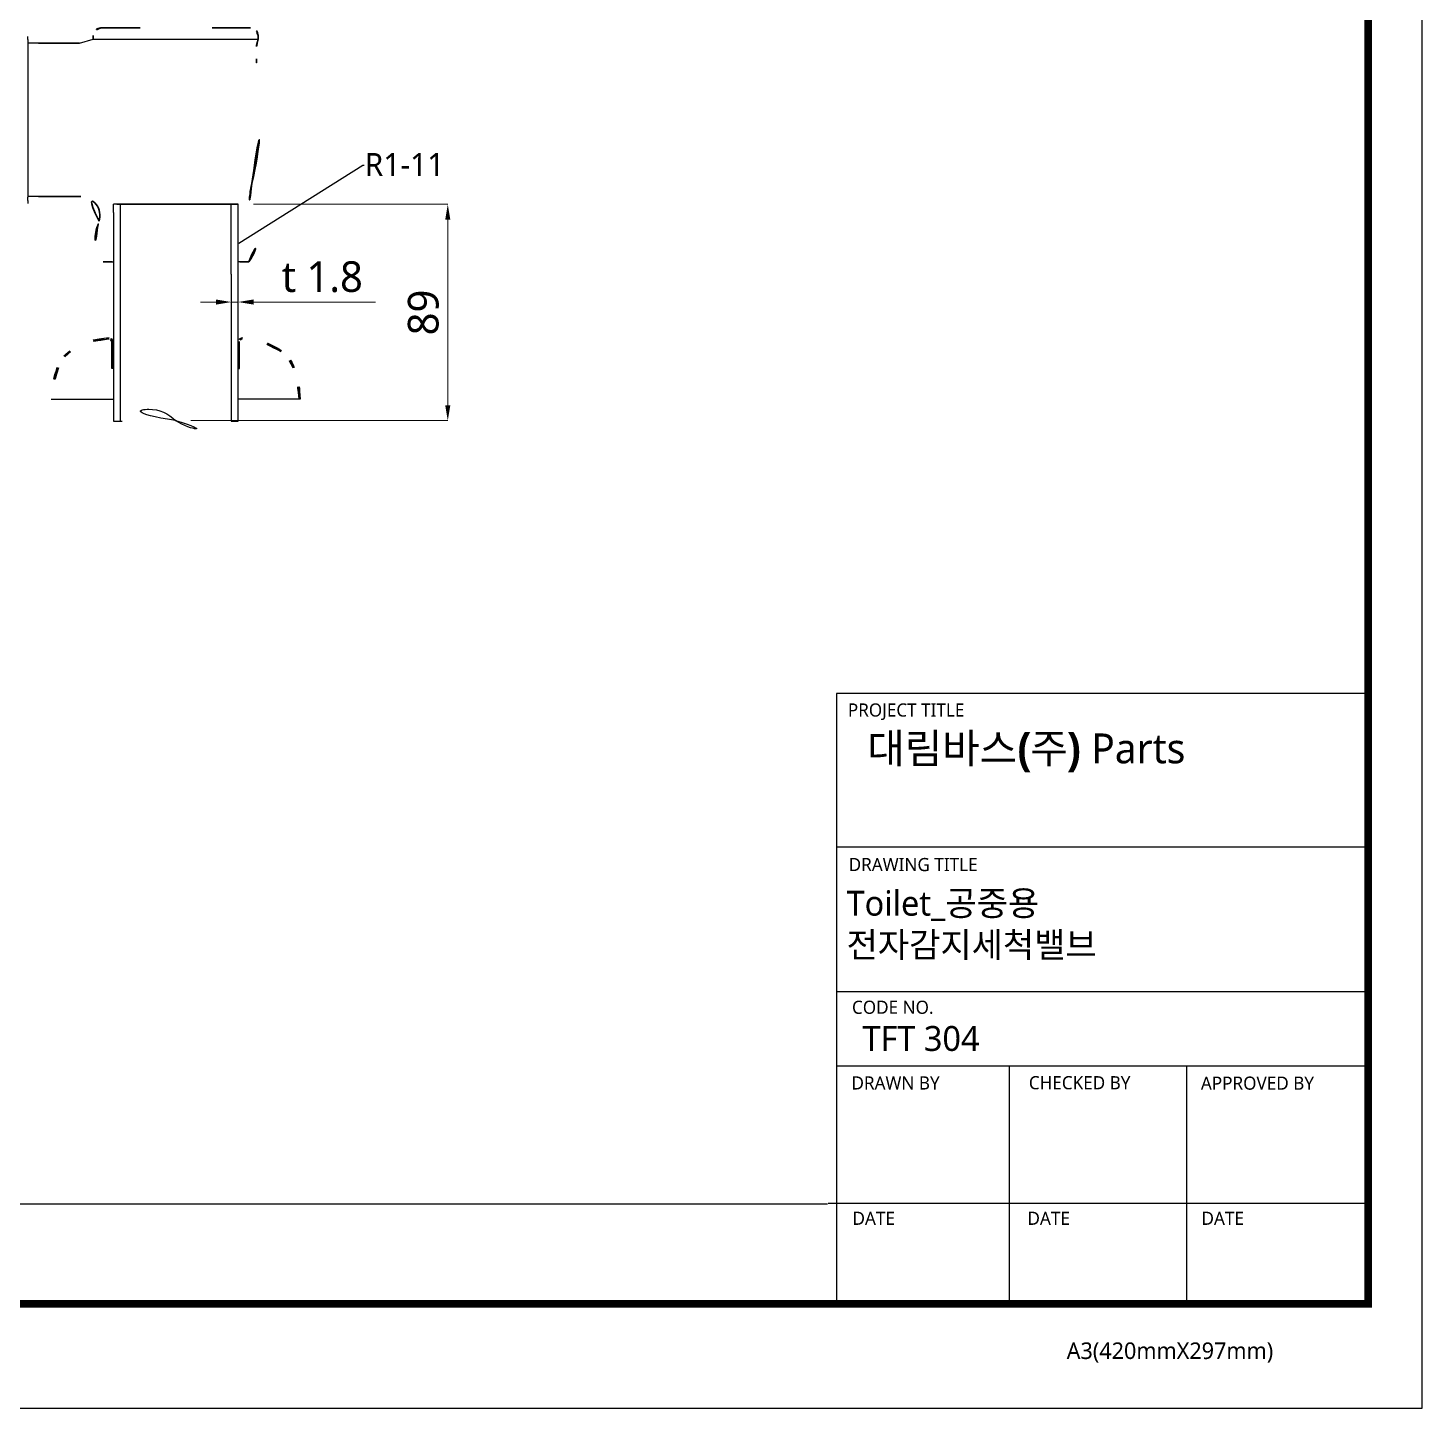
# Model space of a CAD drawing. Extents: x 16296660632 to 16296679194, y -37409619871 to -37409617011.
# Drawn here: x 16296678830.7 to 16296679194.4, y -37409617646.8 to -37409617286.8 of the extents above; entities that cross this region are included whole.
import ezdxf
from ezdxf import colors
from ezdxf.entities.mleader import LeaderData, LeaderLine
from ezdxf.math import Vec2, Vec3

# ---------------------------------------------------------------- set-up
doc = ezdxf.new("R2010")
doc.units = 0
doc.header["$LTSCALE"] = 10
doc.header["$MEASUREMENT"] = 0
doc.header["$PDMODE"] = 3
doc.header["$PDSIZE"] = -10
doc.layers.get('0').update_dxf_attribs({"linetype": 'CONTINUOUS'})
doc.layers.get('DEFPOINTS').update_dxf_attribs({"linetype": 'CONTINUOUS'})
doc.layers.add('D', color=2, linetype='CONTINUOUS')
doc.layers.add('DWG', color=7, linetype='CONTINUOUS')
doc.styles.add('Daelim Dimension', font='')
doc.styles.get('Daelim Dimension').set_extended_font_data('NanumGothic')
doc.dimstyles.new('DEFAULT', dxfattribs={"dimscale": 2, "dimtxt": 2, "dimasz": 2, "dimexe": 0, "dimexo": 2, "dimgap": 1, "dimtad": 1, "dimdec": 1, "dimzin": 9, "dimdsep": 46, "dimtxsty": 'Daelim Dimension', "dimcen": 0.5, "dimclrd": 252, "dimclre": 252, "dimclrt": 3, "dimadec": 1, "dimazin": 0, "dimtfac": 1, "dimtdec": 1, "dimtix": 1, "dimtmove": 0, "dimatfit": 3, "dimfxl": 1, "dimtolj": 1, "dimtzin": 1, "dimlwd": 9, "dimlwe": 9, "dimarcsym": 0})

# ---------------------------------------------------------------- blocks, each defined once
blk = doc.blocks.new('*D10')
at = {"color": 5, "lineweight": 9, "ltscale": 0.5, "transparency": 16777216}
for p, q in [((16296678889.54115, -37409617332.79371), (16296678940.21111, -37409617332.79371)), ((16296678940.21111, -37409617385.21896), (16296678940.21111, -37409617336.79371)), ((16296678873.21573, -37409617389.21896), (16296678940.21111, -37409617389.21896))]:
    blk.add_line(p, q, dxfattribs=at)
at = {"color": 5, "ltscale": 0.5, "transparency": 16777216}
for points in [[(16296678939.54445, -37409617336.79371), (16296678940.87778, -37409617336.79371), (16296678940.21111, -37409617332.79371)], [(16296678939.54445, -37409617385.21896), (16296678940.87778, -37409617385.21896), (16296678940.21111, -37409617389.21896)]]:
    blk.add_solid(points, dxfattribs=at)
at = {"layer": 'DEFPOINTS', "color": 0, "ltscale": 0.5, "transparency": 16777216}
for p in [(16296678885.54115, -37409617332.79371), (16296678940.21111, -37409617332.79371), (16296678869.21573, -37409617389.21896)]:
    blk.add_point(p, dxfattribs=at)
at = {"color": 7, "ltscale": 0.5, "transparency": 16777216, "insert": (16296678933.85633, -37409617361.00633), "char_height": 8, "attachment_point": 5, "rotation": 90, "style": 'Daelim Dimension'}
blk.add_mtext('\\A1;89', dxfattribs=at)
blk = doc.blocks.new('*D11')
at = {"color": 5, "lineweight": 9, "ltscale": 0.5, "transparency": 16777216}
for p, q in [((16296678879.74115, -37409617358.285019), (16296678875.74115, -37409617358.285019)), ((16296678883.74115, -37409617360.805412), (16296678883.74115, -37409617358.285019)), ((16296678883.74115, -37409617358.285019), (16296678885.541149, -37409617358.285019)), ((16296678885.541149, -37409617360.805412), (16296678885.541149, -37409617358.285019)), ((16296678889.541149, -37409617358.285019), (16296678921.36046, -37409617358.285019))]:
    blk.add_line(p, q, dxfattribs=at)
at = {"color": 5, "ltscale": 0.5, "transparency": 16777216}
for points in [[(16296678879.74115, -37409617357.618347), (16296678879.74115, -37409617358.951683), (16296678883.74115, -37409617358.285019)], [(16296678889.541149, -37409617357.618347), (16296678889.541149, -37409617358.951683), (16296678885.541149, -37409617358.285019)]]:
    blk.add_solid(points, dxfattribs=at)
at = {"layer": 'DEFPOINTS', "color": 0, "ltscale": 0.5, "transparency": 16777216}
for p in [(16296678883.74115, -37409617356.805412), (16296678885.541149, -37409617356.805412), (16296678885.541149, -37409617358.285019)]:
    blk.add_point(p, dxfattribs=at)
at = {"color": 7, "ltscale": 0.5, "transparency": 16777216, "insert": (16296678907.474911, -37409617351.72422), "char_height": 8, "attachment_point": 5, "style": 'Daelim Dimension'}
blk.add_mtext('\\A1;t 1.8', dxfattribs=at)

msp = doc.modelspace()

# ---------------------------------------------------------------- linework, layer by layer
at = {"color": 0, "lineweight": -2}
for p, q in [((16296678844.168039, -37409617290.793709), (16296678847.738331, -37409617289.708702)), ((16296678847.738331, -37409617289.708702), (16296678890.738331, -37409617289.708702)), ((16296678830.664101, -37409617290.69371), (16296678830.664101, -37409617330.893707)), ((16296678833.396151, -37409617290.793709), (16296678830.664101, -37409617290.793709)), ((16296678833.396151, -37409617330.793709), (16296678830.664101, -37409617330.793709)), ((16296678853.89599, -37409617332.793709), (16296678853.041149, -37409617332.793709)), ((16296678854.84115, -37409617333.793709), (16296678854.84115, -37409617332.793709)), ((16296678885.541149, -37409617334.94371), (16296678885.541149, -37409617332.793709)), ((16296678852.64115, -37409617347.793709), (16296678853.041149, -37409617347.793709)), ((16296678885.941151, -37409617347.793709), (16296678885.541149, -37409617347.793709))]:
    msp.add_line(p, q, dxfattribs=at)
at = {"lineweight": 30}
for p, q in [((16296678847.738331, -37409617288.768494), (16296678847.738331, -37409617289.708702)), ((16296678859.944941, -37409617286.768494), (16296678849.738331, -37409617286.768494)), ((16296678878.729549, -37409617286.768494), (16296678888.738331, -37409617286.768494)), ((16296678890.738331, -37409617289.708702), (16296678890.738331, -37409617288.768494))]:
    msp.add_line(p, q, dxfattribs=at)
for p, q in [((16296678854.84115, -37409617389.378288), (16296678854.84115, -37409617333.793709)), ((16296678883.74115, -37409617350.999771), (16296678883.74115, -37409617332.793709)), ((16296678883.74115, -37409617350.999771), (16296678883.74115, -37409617389.378288)), ((16296678836.7272, -37409617383.596268), (16296678853.041149, -37409617383.596268)), ((16296678901.7272, -37409617383.596268), (16296678885.541149, -37409617383.596268)), ((16296678853.041149, -37409617389.378288), (16296678855.291149, -37409617389.378288)), ((16296678853.041149, -37409617389.378288), (16296678854.84115, -37409617389.378288)), ((16296678883.74115, -37409617389.378288), (16296678885.541149, -37409617389.378288))]:
    msp.add_line(p, q)
at = {"color": 5, "ltscale": 40}
for p, q in [((16296679180.380659, -37409617460.379204), (16296679041.65653, -37409617460.379204)), ((16296679180.380659, -37409617500.47654), (16296679041.65653, -37409617500.47654)), ((16296679180.380659, -37409617500.47654), (16296679041.65653, -37409617500.47654)), ((16296679180.380659, -37409617538.196129), (16296679041.65653, -37409617538.196129)), ((16296679180.380659, -37409617538.196129), (16296679041.65653, -37409617538.196129)), ((16296679180.380659, -37409617557.650337), (16296679041.65653, -37409617557.650337)), ((16296679180.380659, -37409617557.650337), (16296679041.65653, -37409617557.650337)), ((16296679086.71533, -37409617557.650337), (16296679086.71533, -37409617619.579643)), ((16296679132.958731, -37409617557.650337), (16296679132.958731, -37409617619.579643)), ((16296679180.380659, -37409617593.424522), (16296679039.4638, -37409617593.424522)), ((16296679180.380659, -37409617593.424522), (16296679042.737329, -37409617593.424522)), ((16296679180.380659, -37409617619.579643), (16296679061.493719, -37409617619.579643))]:
    msp.add_line(p, q, dxfattribs=at)
at = {"color": 5, "ltscale": 0.5}
msp.add_line((16296679041.65653, -37409617460.379204), (16296679041.65653, -37409617620.41877), dxfattribs=at)
at = {"color": 5}
msp.add_line((16296678340.380501, -37409617593.523743), (16296679039.296881, -37409617593.523743), dxfattribs=at)
at = {"ltscale": 0.5}
msp.add_lwpolyline([(16296678326.422911, -37409617646.81292), (16296679194.422911, -37409617646.81292), (16296679194.422911, -37409617010.81292), (16296678326.422911, -37409617010.81292)], close=True, dxfattribs=at)
at = {"color": 5, "linetype": 'ByBlock', "lineweight": 200, "const_width": 2}
msp.add_lwpolyline([(16296678340.380501, -37409617619.579964), (16296679180.380501, -37409617619.579964), (16296679180.380501, -37409617025.579964), (16296678340.380501, -37409617025.579964)], close=True, dxfattribs=at)
at = {"lineweight": 30}
for centre, start, end in [((16296678849.738331, -37409617288.768494), 90, 180), ((16296678888.738331, -37409617288.768494), 0, 90)]:
    msp.add_arc(centre, 2, start, end, dxfattribs=at)
at = {"color": 0, "lineweight": -2}
msp.add_arc((16296678902.45413, -37409617293.311707), 12.257317, 162.90569134, 187.11291183, dxfattribs=at)
at = {"layer": 'D', "color": 0}
msp.add_line((16296678853.041149, -37409617334.94371), (16296678853.041149, -37409617332.793709), dxfattribs=at)
at = {"layer": 'DWG', "color": 0}
for p, q in [((16296678830.664101, -37409617289.793709), (16296678830.664101, -37409617288.982292)), ((16296678830.664101, -37409617289.793709), (16296678830.664101, -37409617290.69371)), ((16296678830.664101, -37409617331.793709), (16296678830.664101, -37409617330.893707)), ((16296678830.664101, -37409617331.793709), (16296678830.664101, -37409617332.605133)), ((16296678853.041149, -37409617334.94371), (16296678853.041149, -37409617389.378288)), ((16296678885.541149, -37409617389.378288), (16296678885.541149, -37409617334.94371))]:
    msp.add_line(p, q, dxfattribs=at)
at = {"layer": 'DWG', "color": 0, "lineweight": 30}
for p, q in [((16296678838.29953, -37409617290.793709), (16296678833.396151, -37409617290.793709)), ((16296678844.168039, -37409617290.793709), (16296678838.29953, -37409617290.793709)), ((16296678844.456619, -37409617330.793709), (16296678833.396151, -37409617330.793709)), ((16296678885.541149, -37409617332.793716), (16296678853.89599, -37409617332.793709)), ((16296678852.64115, -37409617347.793709), (16296678850.291149, -37409617347.793709)), ((16296678888.291149, -37409617347.793709), (16296678885.941151, -37409617347.793709))]:
    msp.add_line(p, q, dxfattribs=at)
at = {"layer": 'DWG'}
for p, q in [((16296678852.5772, -37409617375.596268), (16296678852.5772, -37409617368.615288)), ((16296678852.877199, -37409617375.596268), (16296678852.877199, -37409617368.615288)), ((16296678885.5772, -37409617375.596268), (16296678885.5772, -37409617368.615288)), ((16296678885.877199, -37409617375.596268), (16296678885.877199, -37409617368.615288)), ((16296678852.877199, -37409617375.596268), (16296678852.5772, -37409617375.596268)), ((16296678885.5772, -37409617375.596268), (16296678885.877199, -37409617375.596268))]:
    msp.add_line(p, q, dxfattribs=at)
at = {"layer": 'DWG', "color": 0, "lineweight": 30}
for centre, radius, start, end in [((16296678909.291149, -37409617294.829483), 19, 180, 188.19220037), ((16296678812.291149, -37409617308.793709), 79, 346.41328646, 8.19220037), ((16296678907.54863, -37409617331.81572), 19, 166.41328646, 200.07202922), ((16296678844.456619, -37409617335.793709), 5, 343.4924564, 90), ((16296678831.03367, -37409617331.81572), 19, 339.92797078, 343.4924564), ((16296678858.272249, -37409617341.768593), 10, 159.92797078, 217.04982173), ((16296678880.310049, -37409617341.768593), 10, 322.95017827, 20.07202922)]:
    msp.add_arc(centre, radius, start, end, dxfattribs=at)
at = {"layer": 'DWG'}
for centre, radius, start, end in [((16296678852.7272, -37409617387.596268), 20, 92.5640847, 123.79215031), ((16296678852.7272, -37409617387.596268), 19.7, 92.5640847, 123.79215031), ((16296678851.877199, -37409617368.615288), 1, 0, 92.5640847), ((16296678851.877199, -37409617368.615288), 0.7, 0, 92.5640847), ((16296678886.5772, -37409617368.615288), 1, 87.4359153, 180), ((16296678886.5772, -37409617368.615288), 0.7, 87.4359153, 180), ((16296678885.7272, -37409617387.596268), 19.7, 56.20784969, 87.4359153), ((16296678885.7272, -37409617387.596268), 20, 56.20784969, 87.4359153), ((16296678847.649031, -37409617378.940742), 10, 127.19643615, 158.80740327), ((16296678847.649031, -37409617378.940742), 9.7, 127.19643615, 158.80740327), ((16296678890.805361, -37409617378.940742), 9.7, 21.19259673, 52.80356385), ((16296678890.805361, -37409617378.940742), 10, 21.19259673, 52.80356385), ((16296678866.689671, -37409617385.096268), 30, 160.99299747, 177.13384013), ((16296678866.689671, -37409617385.096268), 29.7, 160.99299747, 177.13384013), ((16296678871.764721, -37409617385.096268), 29.7, 2.86615987, 19.00700253), ((16296678871.764721, -37409617385.096268), 30, 2.86615987, 19.00700253)]:
    msp.add_arc(centre, radius, start, end, dxfattribs=at)
at = {"layer": 'DWG', "color": 0}
for centre, radius, start, end in [((16296678862.23431, -37409617395.874588), 9.645598, 43.63141339, 136.36858661), ((16296678876.23431, -37409617378.763763), 12.592526, 236.12652807, 303.87347193)]:
    msp.add_arc(centre, radius, start, end, dxfattribs=at)

# ---------------------------------------------------------------- texts
at = {"color": 5, "ltscale": 40, "style": 'Daelim Dimension'}
for s, height, p in [('PROJECT TITLE', 3.42534836, (16296679044.593281, -37409617466.417183)), ('DRAWING TITLE', 3.42534836, (16296679044.812889, -37409617506.731697)), ('CODE NO.', 3.4253484, (16296679045.671881, -37409617543.961014)), ('DRAWN BY', 3.4253484, (16296679045.53755, -37409617563.705528)), ('CHECKED BY', 3.4253484, (16296679091.81778, -37409617563.644783)), ('APPROVED BY', 3.42534836, (16296679136.702299, -37409617563.755417)), ('DATE', 3.4253484, (16296679045.80509, -37409617599.009529)), ('DATE', 3.4253484, (16296679091.453541, -37409617599.009529)), ('DATE', 3.4253484, (16296679136.85981, -37409617599.009529)), ('A3(420mmX297mm)', 4.32316177, (16296679101.69392, -37409617634.000908))]:
    msp.add_text(s, height=height, dxfattribs=at).set_placement(p)
at = {"attachment_point": 1, "style": 'Daelim Dimension'}
for s, insert, char_height, width in [('{\\fPretendard Variable SemiBold|b0|i0|c129|p2;\\C7;대림바스(주)\\fNanumGothic|b0|i0|c129|p50; }Parts', (16296679049.678141, -37409617470.820808), 7.78763009, 125.16483731), (' Toilet_공중용\\P 전자감지세척밸브', (16296679042.059191, -37409617511.85289), 6.501222, 141.81313311), ('TFT 304', (16296679048.414761, -37409617547.1418), 6.501222, 109.40891845)]:
    msp.add_mtext(s, dxfattribs=dict(at, insert=insert, char_height=char_height, width=width))

# ---------------------------------------------------------------- dimensions: what is measured, and where the dimension line sits
at = {"color": 5, "ltscale": 0.5}
dim = msp.add_linear_dim(base=(16296678940.211109, -37409617332.793709), p1=(16296678869.215731, -37409617389.218964), p2=(16296678885.541149, -37409617332.793709), angle=90, text='89', dimstyle='DEFAULT', override={"dimtxt": 4, "dimclrd": 5, "dimclre": 5, "dimclrt": 7}, dxfattribs=at)
dim.commit()
dim.dimension.update_dxf_attribs({"geometry": '*D10', "text_midpoint": (16296678940.211121, -37409617361.006332), "dimtype": 160})
dim = msp.add_linear_dim(base=(16296678885.541149, -37409617358.285019), p1=(16296678883.74115, -37409617356.805412), p2=(16296678885.541149, -37409617356.805412), text='t <>', dimstyle='DEFAULT', override={"dimtxt": 4, "dimclrd": 5, "dimclre": 5, "dimclrt": 7}, dxfattribs=at)
dim.commit()
dim.dimension.update_dxf_attribs({"geometry": '*D11', "text_midpoint": (16296678907.474911, -37409617358.285019), "dimtype": 160})

# ---------------------------------------------------------------- leaders
ml = msp.add_multileader_mtext('Standard', dxfattribs=at)
ml.set_content('{\\C0;R1-11}', color=5, style='Daelim Dimension')
ml.set_leader_properties()
ml.build(insert=Vec2(0, 0))
ml.multileader.update_dxf_attribs({"text_right_attachment_type": 6, "dogleg_length": 0.36, "arrow_head_size": 0.18})
ctx = ml.context
ctx.base_point, ctx.char_height, ctx.arrow_head_size, ctx.landing_gap_size, ctx.plane_origin = Vec3(16296678918.439489, -37409617322.611511), 6, 0.18, 0.09, Vec3(16296678885.541149, -37409617343.004478)
ctx.right_attachment = 6
notes = []
notes.append((ctx, [(0, (1, 1, 0), (16296678918.079491, -37409617322.611511), (1, 0), 0.36, [(0, [(16296678885.541149, -37409617343.004478)], 0, [])])]))
ctx.mtext.insert, ctx.mtext.flow_direction = Vec3(16296678918.52949, -37409617319.409798), 5
for ctx, leaders in notes:
    for number, flags, end, landing, length, lines in leaders:
        leader = LeaderData()
        leader.index, (leader.has_last_leader_line, leader.has_dogleg_vector, leader.attachment_direction) = number, flags
        leader.last_leader_point, leader.dogleg_vector, leader.dogleg_length = Vec3(end), Vec3(landing), length
        for number, points, colour, breaks in lines:
            line = LeaderLine()
            line.index, line.vertices, line.color, line.breaks = number, Vec3.list(points), colors.encode_raw_color(colour), breaks
            leader.lines.append(line)
        ctx.leaders.append(leader)

doc.saveas('drawing.dxf')
